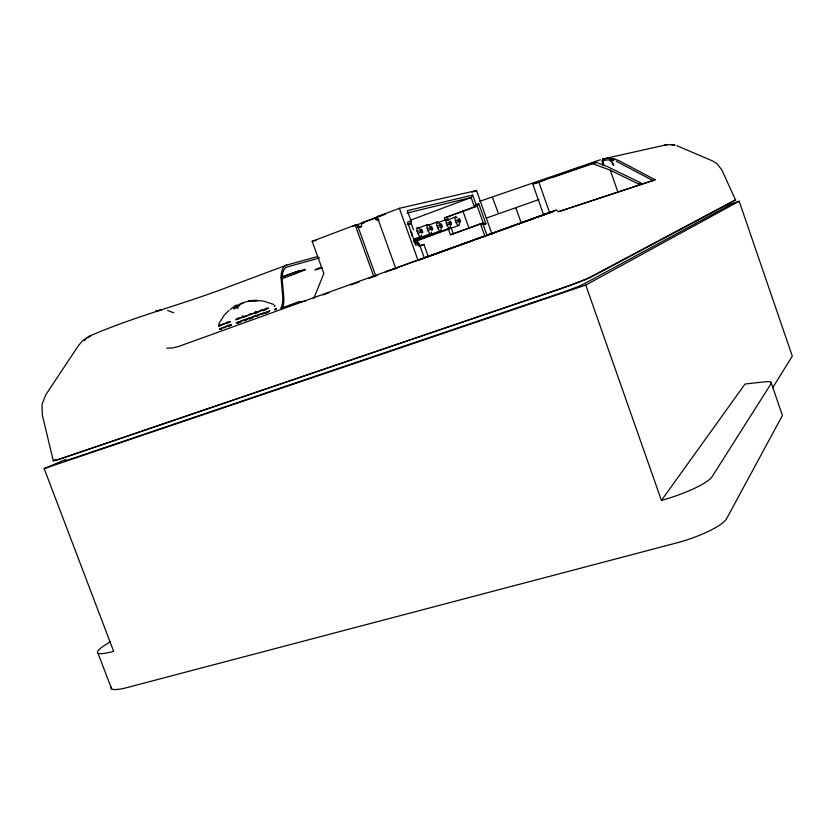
<?xml version="1.0" encoding="UTF-8"?>
<svg xmlns="http://www.w3.org/2000/svg" width="834" height="834" viewBox="0 0 834 834"><rect width="100%" height="100%" fill="white"/><g stroke="black" fill="none" stroke-linecap="round" stroke-linejoin="round"><path stroke-width="1.25" d="M603.263 165.622L602.2 161.223L602.565 159.075L667.263 144.605L674.904 145.085L671.109 144.449M408.41 224.482L410.787 223.595L411.152 221.208L407.357 210.637L472.68 195.083L475.995 204.413L474.442 206.853L444.418 217.987L445.273 220.385M255.475 313.751L255.861 311.353M602.169 160.639L602.961 161.733L602.565 159.075L603.899 165.716M313.73 298.489L323.842 273.479L312.156 241.318L355.211 225.024L357.192 224.544L375.644 275.647M218.664 324.061L224.471 314.814L229.11 310.342M772.68 387.758L792.3 356.128L739.185 201.223L728.124 205.06M676.874 145.7L713.049 161.15L717.167 163.818L721.869 169.99L735.588 200.066L591.65 276.784A30.285 1.261 -19.5 0 1 556.038 290.326L63.645 457.814A27.22 0.917 -20.2 0 1 54.919 459.878M448.275 228.797L450.423 234.802L480.467 223.814L483.22 224.753L485.961 223.919L478.789 203.694L477.246 206.113L444.418 217.987M472.68 195.083L471.127 197.512L410.067 220.332M661.435 500.431L745.043 384.015L764.497 381.868A34.611 5.098 -18.3 0 1 771.043 383.713L712.069 476.746A44.64 8.705 -18.6 0 1 661.435 500.431L585.76 285.082L739.185 201.223M84.171 340.772L86.361 338.208L92.053 335.028C135.848 316.149 182.114 304.556 226.577 287.574L286.656 265.087L317.712 256.518M263.888 309.612L262.887 310.748L266.223 309.529M84.578 340.147L86.361 338.208L82.795 340.522L78.469 345.547L45.724 394.889L42.002 404.448L42.325 415.071L53.282 460.722M110.536 641.471L104.021 645.766A39.688 6.213 -22.3 0 0 113.632 651.323L44.171 468.604L65.688 459.471M266.338 313.011L268.298 311.77L263.867 313.396M612.542 162.463L613.678 165.413L610.728 160.868L614.043 158.804L619.13 160.743L655.17 179.821L558.384 211.784M437.746 227.984L440.894 226.108A1.887 0.657 69.8 0 0 441.978 227.255A1.887 0.657 69.8 0 0 442.114 225.764L440.8 227.109L439.977 224.815L441.791 224.846A1.887 0.657 69.8 0 0 440.706 223.7A1.887 0.657 69.8 0 0 440.571 225.19L436.922 225.68L437.746 227.984A4.712 1.637 69.8 0 0 440.227 230.862A4.712 1.637 69.8 0 0 441.019 228.224M446.305 223.053L447.118 225.316L450.204 223.481A1.856 0.625 69.9 0 0 451.257 224.607A1.856 0.625 69.9 0 0 451.382 223.147L450.058 224.471L449.255 222.219L451.058 222.24A1.856 0.625 69.9 0 0 450.006 221.114A1.856 0.625 69.9 0 0 449.88 222.574L446.305 223.053A4.629 1.585 69.8 0 1 446.284 219.655A4.629 1.585 69.8 0 1 448.171 220.385M455.364 220.51L456.156 222.741L459.18 220.937A1.824 0.605 69.9 0 0 460.201 222.053A1.824 0.605 69.9 0 0 460.316 220.614L459.002 221.927L458.21 219.717L460.003 219.728A1.824 0.605 69.9 0 0 458.981 218.623A1.824 0.605 69.9 0 0 458.867 220.051L455.364 220.51A4.556 1.532 69.9 0 1 455.322 217.184A4.556 1.532 69.9 0 1 457.147 217.903M419.825 229.246A4.889 1.762 69.7 0 0 417.313 227.453A4.889 1.762 69.7 0 0 417.094 231.227L417.949 233.614L421.243 231.675A1.96 0.698 69.7 0 0 422.39 232.853A1.96 0.698 69.7 0 0 422.557 231.299M428.03 230.747L431.251 228.839A1.918 0.678 69.8 0 0 432.366 230.007A1.918 0.678 69.8 0 0 432.512 228.485L431.199 229.85L430.365 227.515L432.179 227.546A1.918 0.678 69.8 0 0 431.074 226.389A1.918 0.678 69.8 0 0 430.917 227.901L427.185 228.401L428.03 230.747A4.806 1.699 69.7 0 0 430.334 233.614A4.806 1.699 69.7 0 0 431.501 231.988M228.235 326.647L231.133 325.062L226.806 326.553M256.684 316.378L258.759 315.252L255.423 316.451M734.254 200.525L589.565 277.482A28.043 1.168 -19.5 0 1 586.928 278.723M249.804 319.036L253.202 317.243L248.584 318.901M237.93 323.29L241.662 321.361L236.158 323.3M244.602 320.777L246.489 319.797M541.85 215.328L556.069 210.158L558.717 211.586L655.17 179.821M592.004 163.401L610.279 170.199L638.333 183.855L641.033 182.98L606.537 166.195L596.362 162.401L592.004 163.401L532.801 184.126L543.612 214.849M395.848 268.663L377.145 216.725L399.361 208.323L476.516 190.517L492.06 234.302M352.845 226.191L357.192 224.544M357.4 227.025A3.388 3.096 74.5 0 0 361.529 222.907L376.593 217.476A3.399 3.117 75.2 0 0 379.043 219.696M382.493 214.974L377.145 216.725M354.815 225.712L380.669 215.933M383.411 214.901L385.36 214.161L383.473 214.609M471.908 192.247L476.516 190.517M479.769 201.296L600.376 159.753M417.886 228.203L427.581 224.607M428.749 225.117L437.277 221.959M437.026 222.959L446.628 219.405M447.201 220.061L455.656 216.934M413.581 239.222L420.826 236.564M413.841 239.89L430.813 233.645M413.633 240.692L440.446 230.83M413.716 241.36L449.745 228.12M414.008 241.933L458.71 225.503M415.269 243.611L417.657 242.746L419.398 244.226L424.548 258.582M486.243 218.133L538.91 199.545M428.342 256.726L423.953 244.477L419.325 246.166L417.219 240.296M450.423 234.802L483.23 222.98L485.961 223.919M556.069 210.158L385.506 271.874L397.38 267.902M418.772 259.989L552.577 211.7M424.308 258.144L474.348 240.036M476.787 239.16L495.094 232.54M497.533 231.654L513.4 225.91M518.279 224.148L534.146 218.404M539.025 216.642L552.452 211.784M322.977 295.007L329.044 292.817M350.853 284.926L359.339 281.85M369.035 278.347L377.521 275.283M243.966 320.537L246.27 319.724M534.021 183.709L545.019 179.946M553.578 177.027L596.362 162.401M610.728 160.868L613.897 160.451L609.664 159.909A21.257 20.683 86.1 0 0 603.868 160.524L603.18 160.681M44.171 468.604L585.76 285.082M419.877 259.624L423.203 258.509M419.033 245.999L423.953 244.477M419.398 244.226L415.832 245.311L407.524 222.146L411.152 221.208M219.749 328.898L220.166 329.461L220.989 328.325L221.604 328.888L223.429 327.387L224.304 327.866L226.984 326.063L228.172 326.438L231.487 324.416L219.738 328.825L220.051 329.566L219.749 328.898L220.979 328.523L221.26 329.201M415.269 243.465L417.657 242.746L418.512 245.133M611.51 159.982L609.664 159.909L614.043 158.804L608.664 158.189L603.305 158.908L603.868 160.524M319.589 257.925L287.334 266.922A24.332 10.884 69.3 0 0 282.33 281.1L283.696 296.185A29.273 13.542 68.9 0 1 282.34 308.622M407.169 224.544L410.787 223.595M475.995 204.413L478.789 203.694M544.508 214.109L547.365 213.368L179.154 346.277L172.721 347.955L166.758 348.226M312.156 241.318L315.94 240.369M407.002 213.045L471.127 197.512L474.442 206.853L477.246 206.113L483.23 222.98L480.467 223.814L485.065 236.752M361.529 222.907L363.488 222.438A3.378 3.086 74.6 0 1 363.687 223.293M734.587 200.16L735.692 199.899M728.833 205.216L729.646 205.028L583.654 284.092A22.455 1.001 -19.5 0 1 557.321 294.152L73.152 458.283A20.204 0.73 -20.3 0 1 65.375 460.441M236.554 319.558L238.618 319.141M255.465 313.063L257.789 312.604M226.869 322.956L229.058 322.591M417.094 231.227L420.899 230.716A1.96 0.698 69.7 0 1 421.066 229.173A1.96 0.698 69.7 0 1 422.212 230.351L420.388 230.309L421.233 232.686M255.423 300.428L263.346 301.053L273.729 304.452M358.015 226.379L360.142 226.827M602.607 163.276L603.253 163.433M167.707 310.477L173.691 312.792M616.211 161.202L653.001 180.613M242.725 315.627L243.955 317.681M230.382 309.497A40.303 35.247 54.9 0 1 233.739 306.787A40.324 25.218 61.5 0 1 236.272 305.202L237.888 308.444M492.519 197.762L498.513 213.598M97.995 653.178L111.579 688.842M355.211 225.024L373.736 276.294M410.901 222.688L413.435 229.736M399.361 208.323L418.126 260.604M462.703 210.481L469.208 228.745M447.368 217.194L448.223 219.582M451.204 227.943L453.331 233.916M483.22 224.753L486.973 235.334M515.839 207.76L521.052 222.501M538.67 181.624L549.804 213.243M610.279 170.199L617.952 192.216M771.023 382.316L782.052 414.362A34.559 5.869 -18.1 0 1 782.146 415.957L726.654 518.592A44.556 10.018 -18.4 0 1 676.384 542.986L127.383 687.487A39.625 7.152 -22.7 0 1 111.047 687.028M236.272 305.202A40.282 4.399 63.8 0 0 235.991 305.807A40.313 19.328 62.9 0 0 233.687 308.924A40.24 30.232 19 0 1 237.836 307.402A40.209 19.37 76.8 0 1 240.526 304.139A40.23 31.421 79.3 0 1 243.903 302.398A40.616 39.761 14.6 0 1 248.584 301.335A40.303 35.247 54.9 0 1 255.36 301.293A39.917 16.753 -76.4 0 1 257.612 300.584A40.23 35.466 80.8 0 0 251.076 300.553A40.168 25.333 77.1 0 0 248.115 301.084A40.209 4.264 75.9 0 1 248.751 301.564M236.272 305.995A40.251 39.969 -31.6 0 1 240.526 303.878A40.261 31.369 59.7 0 1 242.996 303.378M459.221 223.001A4.556 1.532 69.9 0 1 458.502 225.524A4.556 1.532 69.9 0 1 456.156 222.741M450.277 225.566A4.629 1.585 69.8 0 1 449.526 228.141A4.629 1.585 69.8 0 1 447.118 225.316M436.922 225.68A4.712 1.637 69.8 0 1 437.079 222.053A4.712 1.637 69.8 0 1 439.445 223.793M427.185 228.401A4.806 1.699 69.7 0 1 427.373 224.7A4.806 1.699 69.7 0 1 429.812 226.473M421.535 234.865A4.889 1.762 69.7 0 1 420.326 236.533A4.889 1.762 69.7 0 1 417.949 233.614M412.215 234.229A1.991 0.73 69.6 0 1 411.589 235.668M410.693 232.06A1.991 0.73 69.6 0 1 411.871 233.259M356.128 225.889A3.388 3.096 74.5 0 1 355.732 225.097L357.703 224.627A3.378 3.086 74.6 0 0 361.737 226.702M378.761 220.03A3.409 3.127 75.2 0 1 374.674 217.935M380.533 215.714A3.409 3.127 75.2 0 1 380.731 216.579M281.902 276.857A32.547 0.928 -19.5 0 1 305.473 269.465A32.547 0.928 -19.5 0 1 281.506 278.91M299.02 270.623A32.547 0.959 -19.5 0 1 280.964 277.409M322.216 267.756A20.673 0.542 -19.6 0 1 321.444 267.151M286.656 265.087A26.281 11.759 69.3 0 0 281.246 280.391L282.611 295.497A27.251 12.614 68.9 0 1 280.714 308.319L299.437 301.533A27.282 24.478 71.1 0 0 305.515 301.095M586.01 279.119A28.043 1.168 -19.5 0 1 556.622 290.013L64.812 457.324A25.197 0.855 -20.2 0 1 55.19 460.024M220.072 324.77L218.748 326.198L219.988 325.844L219.759 325.135L218.748 326.198L218.644 325.354L219.978 325.604L230.476 321.674L226.639 322.278L225.972 323.331L222.782 323.728L222.428 324.666L220.072 324.77M276.137 308.736L276.002 309.55L275.137 309.028L276.137 308.736L276.315 309.497L275.908 308.893L274.459 309.466L275.314 309.925L276.137 308.736M274.511 305.452L274.146 306.328L275.147 306.047L274.511 305.452M237.065 318.484L235.741 319.766L268.611 308.163L266.015 308.257L264.295 309.643L261.084 309.956L259.186 311.416L255.423 311.937L253.515 313.407L249.335 314.084L247.531 315.533L237.065 318.484M269.611 310.884L267.537 312.396L265.306 312.375L236.752 322.508L238.597 322.643L242.517 320.433L244.654 320.475L248.542 318.275L250.867 318.254L254.526 316.159L256.955 316.096L260.198 314.157L262.606 314.116L269.611 310.884M89.269 336.425L87.612 337.614L91.042 335.383L89.269 336.425M156.615 310.894L155.645 311.165L161.556 309.925L156.615 310.894M663.989 145.439L667.263 144.605L663.989 145.439"/></g></svg>
